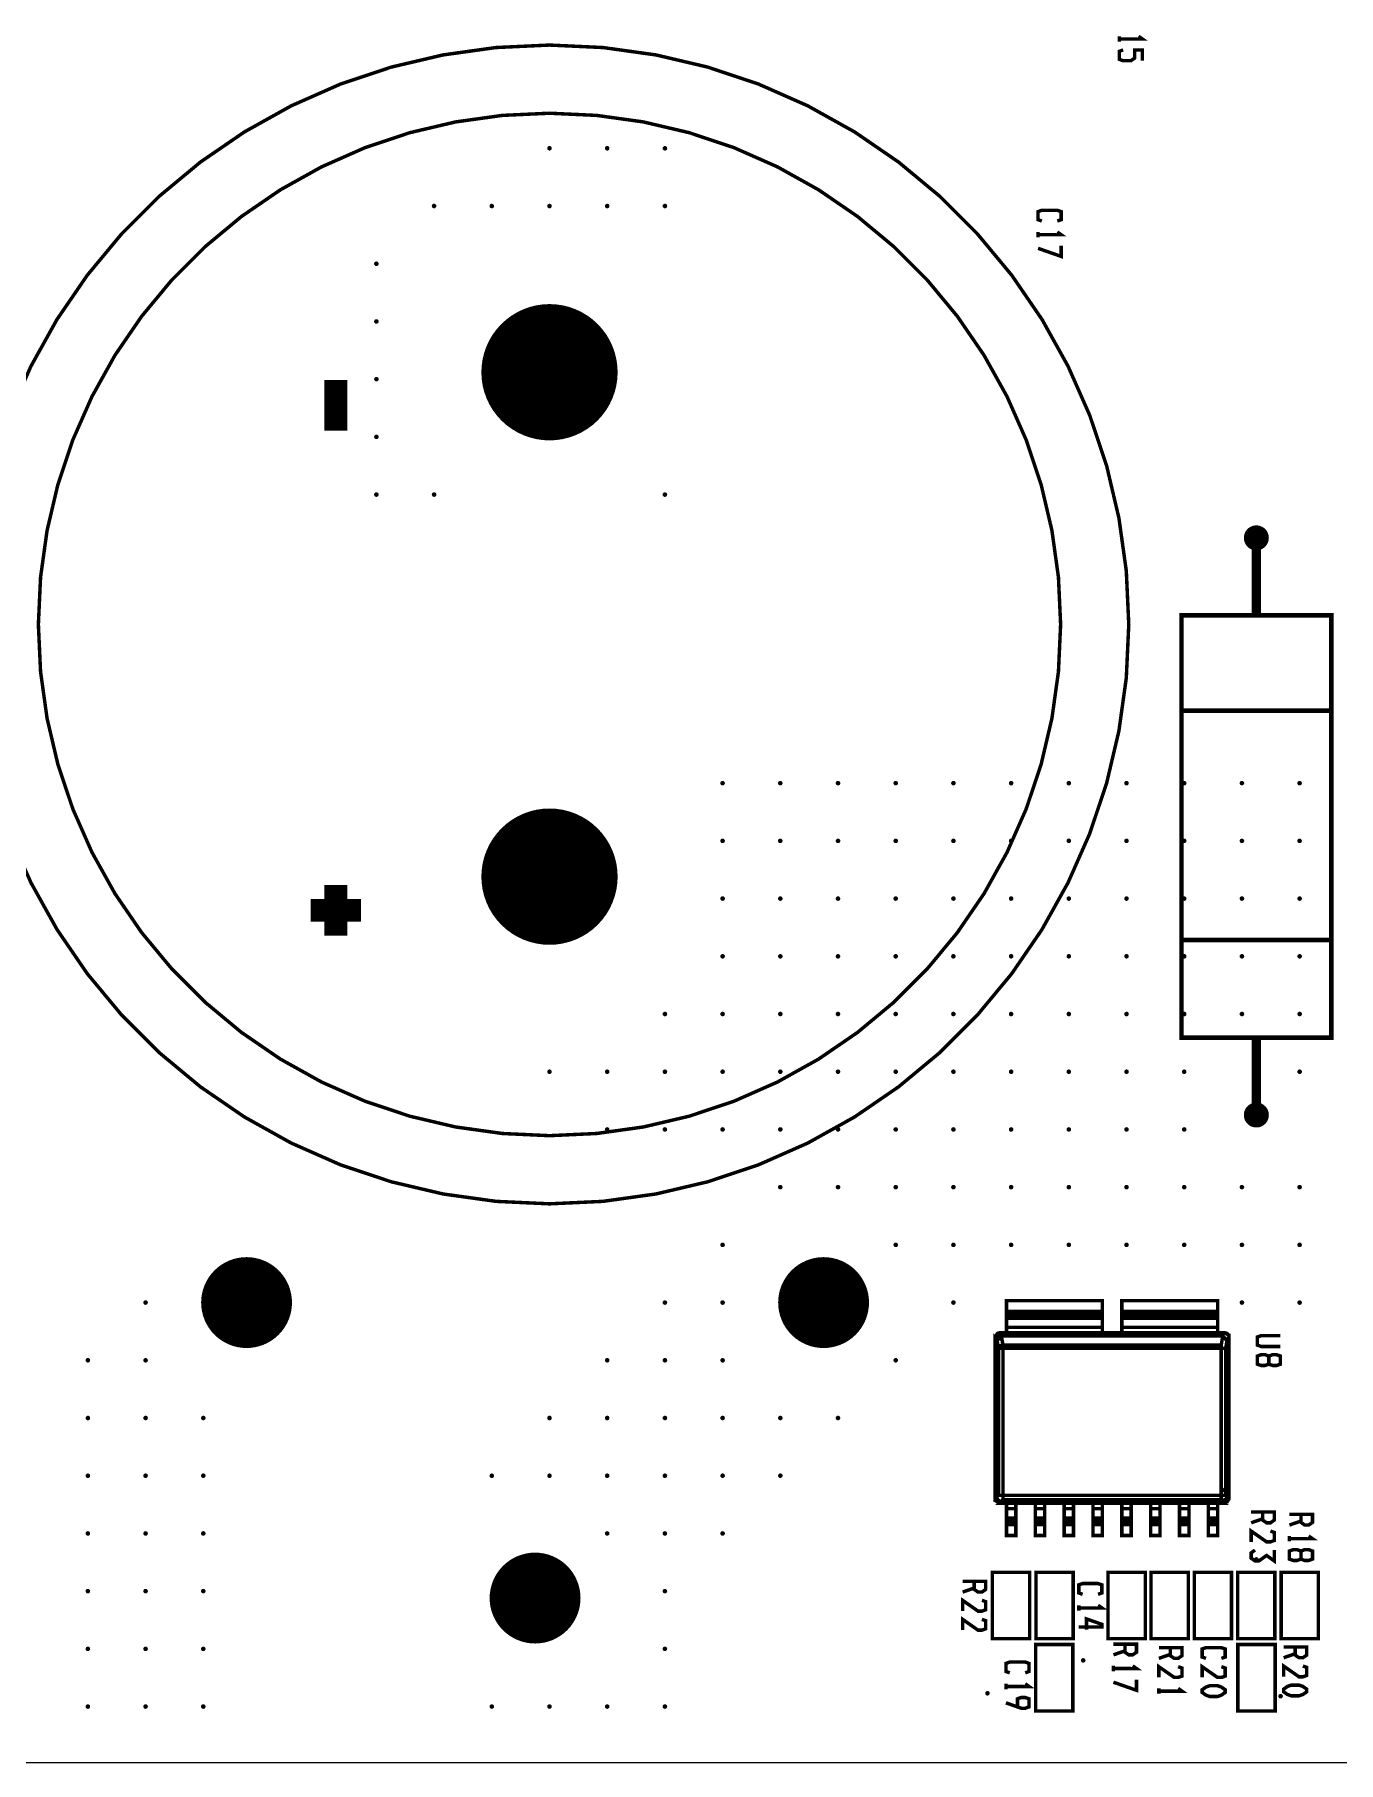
# Model space of a CAD drawing. Extents: x -16 to 352, y -5 to 215.
# Drawn here: x 43.4 to 100.8, y -5 to 71 of the extents above; entities that cross this region are included whole.
import ezdxf

# ---------------------------------------------------------------- set-up
doc = ezdxf.new("R2010")
doc.units = 0
doc.header["$MEASUREMENT"] = 0
doc.layers.get('0').update_dxf_attribs({"linetype": 'CONTINUOUS'})
for name, color, linetype in [('25-334-0_DRD', 7, 'CONTINUOUS'), ('25-334-0_SST', 12, 'CONTINUOUS'), ('THRUHOLE_TAP', 15, 'CONTINUOUS')]:
    doc.layers.add(name, color=color, linetype=linetype)

# ---------------------------------------------------------------- blocks, each defined once
blk = doc.blocks.new('ROUND_70')
at = {"const_width": 0.0762}
blk.add_lwpolyline([(-0.0381, 0, 1), (0.0381, 0, 1)], format="xyb", close=True, dxfattribs=at)
blk = doc.blocks.new('ROUND_75')
at = {"const_width": 0.10033}
blk.add_lwpolyline([(-0.050164, 0, 1), (0.050164, 0, 1)], format="xyb", close=True, dxfattribs=at)
blk = doc.blocks.new('ROUND_81')
at = {"const_width": 2.99974}
blk.add_lwpolyline([(-1.49987, 0, 1), (1.49987, 0, 1)], format="xyb", close=True, dxfattribs=at)
blk = doc.blocks.new('ROUND_82')
at = {"const_width": 2.00025}
blk.add_lwpolyline([(-1.000124, 0, 1), (1.000124, 0, 1)], format="xyb", close=True, dxfattribs=at)
blk = doc.blocks.new('ROUND_80')
at = {"const_width": 0.54991}
blk.add_lwpolyline([(-0.274954, 0, 1), (0.274954, 0, 1)], format="xyb", close=True, dxfattribs=at)

msp = doc.modelspace()

# ---------------------------------------------------------------- linework, layer by layer
at = {"layer": '25-334-0_DRD'}
msp.add_line((-15.99946, -4.99872), (155.00096, -4.99872), dxfattribs=at)
at = {"layer": '25-334-0_SST'}
for points, const_width in [([(91.1225, 70.73138), (91.1225, 70.97014)], 0.1524), ([(91.1225, 70.85076), (92.1385, 70.85076), (91.96831999999999, 70.97014)], 0.1524), ([(91.29268, 70.36816), (91.1225, 70.30974), (91.1225, 69.95414), (91.29268, 69.89318), (91.6305, 69.89318), (91.80068, 70.01256), (91.80068, 70.36816), (92.1385, 70.36816), (92.1385, 69.89318)], 0.1524), ([(87.71382, 62.8396), (87.54618, 62.89802), (87.54618, 63.25362), (87.71382, 63.31458000000001), (88.39200000000001, 63.31458000000001), (88.56218, 63.25362), (88.56218, 62.89802), (88.39200000000001, 62.8396)], 0.1524), ([(87.54618, 62.12078), (87.54618, 62.357)], 0.1524), ([(87.54618, 62.23761999999999), (88.56218, 62.23761999999999), (88.39200000000001, 62.357)], 0.1524), ([(87.54618, 61.63818000000001), (88.56218, 61.28258), (88.56218, 61.75501999999999)], 0.1524), ([(56.63438000000001, 55.83936), (56.63438000000001, 53.61686)], 1.00076), ([(97.155, 49.08296), (97.155, 45.58538)], 0.39878), ([(93.85808, 45.48632), (93.85808, 26.90368), (100.45192, 26.90368), (100.45192, 45.48632), (93.85808, 45.48632)], 0.20066), ([(93.85808, 41.29024), (100.45192, 41.29024)], 0.20066), ([(56.63438000000001, 33.61436), (56.63438000000001, 31.39186)], 1.00076), ([(55.5244, 32.50438), (57.74436, 32.50438)], 1.00076), ([(93.85808, 31.19882), (100.45192, 31.19882)], 0.20066), ([(97.155, 26.80462), (97.155, 23.30704)], 0.39878), ([(86.15426, 13.90904), (86.15426, 14.15288), (90.37574000000001, 14.15288), (90.37574000000001, 14.55674), (90.37574000000001, 14.69898), (86.15426, 14.69898), (86.15426, 14.8463), (86.15426, 15.32636), (90.37574000000001, 15.32636), (90.37574000000001, 14.8463), (90.37574000000001, 14.69898)], 0.1524), ([(91.23425999999999, 13.90904), (91.23425999999999, 14.15288), (95.45574, 14.15288), (95.45574, 14.55674), (95.45574, 14.69898), (91.23425999999999, 14.69898), (91.23425999999999, 14.8463), (91.23425999999999, 15.32636), (95.45574, 15.32636), (95.45574, 14.8463), (95.45574, 14.69898)], 0.1524), ([(90.37574000000001, 14.8463), (86.15426, 14.8463)], 0.1524), ([(86.15426, 14.69898), (86.15426, 14.55674)], 0.1524), ([(90.37574000000001, 14.55674), (86.15426, 14.55674), (86.15426, 14.15288)], 0.1524), ([(95.45574, 14.8463), (91.23425999999999, 14.8463)], 0.1524), ([(91.23425999999999, 14.69898), (91.23425999999999, 14.55674)], 0.1524), ([(95.45574, 14.55674), (91.23425999999999, 14.55674), (91.23425999999999, 14.15288)], 0.1524), ([(85.76056, 13.88872), (85.65388, 13.71346), (85.76056, 13.88618), (85.7631, 13.88872), (85.852, 13.90904), (85.85454, 13.90904), (95.75546, 13.90904), (95.758, 13.90904), (95.93072, 13.80236)], 0.1524), ([(85.73262, 13.63472), (85.65388, 13.71346), (85.65388, 13.71092), (85.65388, 6.609080000000001), (85.65388, 6.60654)], 0.1524), ([(95.67926, 13.77442), (95.60814, 13.37056), (86.00186, 13.37056), (86.00186, 13.22832), (85.80374, 13.22832), (85.73262, 13.63472)], 0.1524), ([(85.93074, 13.8303), (85.852, 13.90904)], 0.1524), ([(85.93074, 13.77442), (85.93074, 13.8303), (95.67926, 13.8303), (95.67926, 13.77442), (85.93074, 13.77442), (86.00186, 13.37056)], 0.1524), ([(90.37574000000001, 14.15288), (90.37574000000001, 13.90904)], 0.1524), ([(91.64574, 5.4737), (91.64574, 4.9911), (91.23425999999999, 4.9911), (91.23425999999999, 5.4737), (91.64574, 5.4737), (91.64574, 5.62102), (91.64574, 5.76326), (91.23425999999999, 5.76326), (91.23425999999999, 6.16712), (91.23425999999999, 6.41096), (91.64574, 6.41096), (95.75546, 6.41096), (95.758, 6.41096), (95.60814, 6.56082), (95.60814, 6.7564), (95.60814, 13.22832), (95.80372, 13.22832), (95.87484, 13.63472), (95.95358, 13.71346), (95.95358, 13.71092)], 0.1524), ([(95.45574, 14.15288), (95.45574, 13.90904)], 0.1524), ([(95.758, 13.90904), (95.67926, 13.8303)], 0.1524), ([(95.95358, 13.71346), (95.95358, 13.71092), (95.95358, 6.609080000000001), (95.95358, 6.60654), (95.8469, 6.43128)], 0.1524), ([(98.21418, 13.3096), (97.36582, 13.3096), (97.19818000000001, 13.36802), (97.19818000000001, 13.72362), (97.36582, 13.78458), (98.21418, 13.78458)], 0.1524), ([(85.80374, 13.22832), (85.80374, 6.7564), (85.65388, 6.60654), (85.67674, 6.52018), (85.6742, 6.51764), (85.852, 6.41096), (85.67674, 6.51764)], 0.1524), ([(95.80372, 13.22832), (95.80372, 6.7564), (95.60814, 6.7564), (86.00186, 6.7564), (86.00186, 13.22832), (95.60814, 13.22832), (95.60814, 13.37056)], 0.1524), ([(97.70618, 12.52982), (97.87382, 12.4714), (98.044, 12.4714), (98.21418, 12.52982), (98.21418, 12.88542), (98.044, 12.94638), (97.87382, 12.94638), (97.70618, 12.88542), (97.70618, 12.52982), (97.536, 12.4714), (97.36582, 12.4714), (97.19818000000001, 12.52982), (97.19818000000001, 12.88542), (97.36582, 12.94638), (97.536, 12.94638), (97.70618, 12.88542)], 0.1524), ([(86.00186, 6.56082), (85.852, 6.41096), (85.85454, 6.41096), (86.15426, 6.41096)], 0.1524), ([(95.60814, 6.56082), (86.00186, 6.56082), (86.00186, 6.7564), (85.80374, 6.7564)], 0.1524), ([(91.23425999999999, 6.41096), (90.37574000000001, 6.41096), (89.96426, 6.41096), (89.10574, 6.41096), (88.69426, 6.41096), (87.83574, 6.41096), (87.42426, 6.41096), (86.56574, 6.41096), (86.15426, 6.41096), (86.15426, 6.16712), (86.15426, 5.76326), (86.56574, 5.76326), (86.56574, 5.62102), (86.56574, 5.4737), (86.15426, 5.4737), (86.15426, 4.9911), (86.56574, 4.9911), (86.56574, 5.4737)], 0.1524), ([(86.15426, 6.16712), (86.56574, 6.16712), (86.56574, 5.76326)], 0.1524), ([(86.56574, 6.16712), (86.56574, 6.41096)], 0.1524), ([(87.83574, 6.41096), (87.83574, 6.16712), (87.42426, 6.16712), (87.42426, 5.76326), (87.42426, 5.62102), (87.83574, 5.62102), (87.83574, 5.4737), (87.83574, 4.9911), (87.42426, 4.9911), (87.42426, 5.4737), (87.42426, 5.62102)], 0.1524), ([(87.42426, 6.16712), (87.42426, 6.41096)], 0.1524), ([(87.42426, 5.76326), (87.83574, 5.76326), (87.83574, 6.16712)], 0.1524), ([(89.10574, 6.41096), (89.10574, 6.16712), (88.69426, 6.16712), (88.69426, 5.76326), (88.69426, 5.62102), (89.10574, 5.62102), (89.10574, 5.4737), (89.10574, 4.9911), (88.69426, 4.9911), (88.69426, 5.4737), (88.69426, 5.62102)], 0.1524), ([(88.69426, 6.16712), (88.69426, 6.41096)], 0.1524), ([(88.69426, 5.76326), (89.10574, 5.76326), (89.10574, 6.16712)], 0.1524), ([(90.37574000000001, 6.41096), (90.37574000000001, 6.16712), (89.96426, 6.16712), (89.96426, 5.76326), (89.96426, 5.62102), (90.37574000000001, 5.62102), (90.37574000000001, 5.4737), (90.37574000000001, 4.9911), (89.96426, 4.9911), (89.96426, 5.4737), (89.96426, 5.62102)], 0.1524), ([(89.96426, 6.16712), (89.96426, 6.41096)], 0.1524), ([(89.96426, 5.76326), (90.37574000000001, 5.76326), (90.37574000000001, 6.16712)], 0.1524), ([(91.23425999999999, 6.16712), (91.64574, 6.16712), (91.64574, 5.76326)], 0.1524), ([(91.64574, 6.16712), (91.64574, 6.41096)], 0.1524), ([(92.91574, 6.41096), (92.91574, 6.16712), (92.50426, 6.16712), (92.50426, 5.76326), (92.50426, 5.62102), (92.91574, 5.62102), (92.91574, 5.4737), (92.91574, 4.9911), (92.50426, 4.9911), (92.50426, 5.4737), (92.50426, 5.62102)], 0.1524), ([(92.50426, 6.16712), (92.50426, 6.41096)], 0.1524), ([(92.50426, 5.76326), (92.91574, 5.76326), (92.91574, 6.16712)], 0.1524), ([(94.18574, 6.41096), (94.18574, 6.16712), (93.77426, 6.16712), (93.77426, 5.76326), (93.77426, 5.62102), (94.18574, 5.62102), (94.18574, 5.4737), (94.18574, 4.9911), (93.77426, 4.9911), (93.77426, 5.4737), (93.77426, 5.62102)], 0.1524), ([(93.77426, 6.16712), (93.77426, 6.41096)], 0.1524), ([(93.77426, 5.76326), (94.18574, 5.76326), (94.18574, 6.16712)], 0.1524), ([(95.45574, 6.41096), (95.45574, 6.16712), (95.04426, 6.16712), (95.04426, 5.76326), (95.04426, 5.62102), (95.45574, 5.62102), (95.45574, 5.4737), (95.45574, 4.9911), (95.04426, 4.9911), (95.04426, 5.4737), (95.04426, 5.62102)], 0.1524), ([(95.04426, 6.16712), (95.04426, 6.41096)], 0.1524), ([(95.04426, 5.76326), (95.45574, 5.76326), (95.45574, 6.16712)], 0.1524), ([(95.80372, 6.7564), (95.95358, 6.60654)], 0.1524), ([(97.4344, 6.02234), (97.4344, 5.66674), (97.60458, 5.54736), (97.77476, 5.54736), (97.9424, 5.66674), (97.9424, 6.02234), (96.9264, 6.02234)], 0.1524), ([(86.15426, 5.62102), (86.15426, 5.76326)], 0.1524), ([(86.56574, 5.62102), (86.15426, 5.62102), (86.15426, 5.4737)], 0.1524), ([(87.42426, 5.4737), (87.83574, 5.4737)], 0.1524), ([(87.83574, 5.62102), (87.83574, 5.76326)], 0.1524), ([(88.69426, 5.4737), (89.10574, 5.4737)], 0.1524), ([(89.10574, 5.62102), (89.10574, 5.76326)], 0.1524), ([(89.96426, 5.4737), (90.37574000000001, 5.4737)], 0.1524), ([(90.37574000000001, 5.62102), (90.37574000000001, 5.76326)], 0.1524), ([(91.23425999999999, 5.62102), (91.23425999999999, 5.76326)], 0.1524), ([(91.64574, 5.62102), (91.23425999999999, 5.62102), (91.23425999999999, 5.4737)], 0.1524), ([(92.50426, 5.4737), (92.91574, 5.4737)], 0.1524), ([(92.91574, 5.62102), (92.91574, 5.76326)], 0.1524), ([(93.77426, 5.4737), (94.18574, 5.4737)], 0.1524), ([(94.18574, 5.62102), (94.18574, 5.76326)], 0.1524), ([(95.04426, 5.4737), (95.45574, 5.4737)], 0.1524), ([(95.45574, 5.62102), (95.45574, 5.76326)], 0.1524), ([(97.4344, 5.72516), (96.9264, 5.54736)], 0.1524), ([(96.9264, 4.70916), (96.9264, 5.18414), (97.60458, 4.70916), (97.77476, 4.70916), (97.9424, 4.770119999999999), (97.9424, 5.125719999999999), (97.77476, 5.18414)], 0.1524), ([(99.11842, 5.92328), (99.11842, 5.56768), (99.28605999999999, 5.4483), (99.45624000000001, 5.4483), (99.62642, 5.56768), (99.62642, 5.92328), (98.61041999999999, 5.92328)], 0.1524), ([(99.11842, 5.6261), (98.61041999999999, 5.4483)], 0.1524), ([(98.61041999999999, 4.729480000000001), (98.61041999999999, 4.9657)], 0.1524), ([(98.61041999999999, 4.84886), (99.62642, 4.84886), (99.45624000000001, 4.9657)], 0.1524), ([(97.09658, 4.345940000000001), (96.9264, 4.22656), (96.9264, 3.99034), (97.09658, 3.87096), (97.26675999999999, 3.87096), (97.60458, 4.109719999999999), (97.9424, 3.87096), (97.9424, 4.345940000000001)], 0.1524), ([(99.11842, 3.9497), (99.28605999999999, 3.89128), (99.45624000000001, 3.89128), (99.62642, 3.9497), (99.62642, 4.3053), (99.45624000000001, 4.36626), (99.28605999999999, 4.36626), (99.11842, 4.3053), (99.11842, 3.9497), (98.94824, 3.89128), (98.77806, 3.89128), (98.61041999999999, 3.9497), (98.61041999999999, 4.3053), (98.77806, 4.36626), (98.94824, 4.36626), (99.11842, 4.3053)], 0.1524), ([(84.7344, 2.97434), (84.7344, 2.61874), (84.90458000000001, 2.49936), (85.07476, 2.49936), (85.2424, 2.61874), (85.2424, 2.97434), (84.2264, 2.97434)], 0.1524), ([(85.5345, 3.3655), (85.5345, 0.4445), (87.1728, 0.4445), (87.1728, 3.3655), (85.5345, 3.3655)], 0.1524), ([(89.0905, 0.4445), (89.0905, 3.3655), (87.4522, 3.3655), (87.4522, 0.4445), (89.0905, 0.4445)], 0.1524), ([(92.2655, 0.4445), (92.2655, 3.3655), (90.6272, 3.3655), (90.6272, 0.4445), (92.2655, 0.4445)], 0.1524), ([(92.5195, 3.3655), (92.5195, 0.4445), (94.1578, 0.4445), (94.1578, 3.3655), (92.5195, 3.3655)], 0.1524), ([(94.4245, 3.3655), (94.4245, 0.4445), (96.0628, 0.4445), (96.0628, 3.3655), (94.4245, 3.3655)], 0.1524), ([(96.3295, 3.3655), (96.3295, 0.4445), (97.9678, 0.4445), (97.9678, 3.3655), (96.3295, 3.3655)], 0.1524), ([(99.8855, 0.4445), (99.8855, 3.3655), (98.2472, 3.3655), (98.2472, 0.4445), (99.8855, 0.4445)], 0.1524), ([(84.7344, 2.67716), (84.2264, 2.49936)], 0.1524), ([(84.2264, 1.66116), (84.2264, 2.13614), (84.90458000000001, 1.66116), (85.07476, 1.66116), (85.2424, 1.72212), (85.2424, 2.07772), (85.07476, 2.13614)], 0.1524), ([(89.50706, 2.4003), (89.33941999999999, 2.46126), (89.33941999999999, 2.81686), (89.50706, 2.87528), (90.18524000000001, 2.87528), (90.35542, 2.81686), (90.35542, 2.46126), (90.18524000000001, 2.4003)], 0.1524), ([(89.33941999999999, 1.68148), (89.33941999999999, 1.9177)], 0.1524), ([(89.33941999999999, 1.80086), (90.35542, 1.80086), (90.18524000000001, 1.9177)], 0.1524), ([(84.2264, 0.82296), (84.2264, 1.29794), (84.90458000000001, 0.82296), (85.07476, 0.82296), (85.2424, 0.88392), (85.2424, 1.23952), (85.07476, 1.29794)], 0.1524), ([(89.67724, 0.8432799999999999), (89.67724, 1.31826), (90.35542, 1.0795), (90.35542, 0.9626600000000001), (89.33941999999999, 0.9626600000000001)], 0.1524), ([(87.4395, 0.1905), (87.4395, -2.7305), (89.0778, -2.7305), (89.0778, 0.1905), (87.4395, 0.1905)], 0.1524), ([(91.37142, 0.20828), (91.37142, -0.14732), (91.53905999999999, -0.26416), (91.70924000000001, -0.26416), (91.87942, -0.14732), (91.87942, 0.20828), (90.86341999999999, 0.20828)], 0.1524), ([(93.3704, 0.05334), (93.3704, -0.30226), (93.54058, -0.4191), (93.71076, -0.4191), (93.8784, -0.30226), (93.8784, 0.05334), (92.8624, 0.05334)], 0.1524), ([(94.93758000000001, -0.4191), (94.7674, -0.36068), (94.7674, -0.005079999999999999), (94.93758000000001, 0.05334), (95.61576, 0.05334), (95.7834, -0.005079999999999999), (95.7834, -0.36068), (95.61576, -0.4191)], 0.1524), ([(97.9805, -2.7305), (97.9805, 0.1905), (96.3422, 0.1905), (96.3422, -2.7305), (97.9805, -2.7305)], 0.1524), ([(98.86442, 0.08127999999999999), (98.86442, -0.27432), (99.03206, -0.39116), (99.20224, -0.39116), (99.37241999999999, -0.27432), (99.37241999999999, 0.08127999999999999), (98.35642, 0.08127999999999999)], 0.1524), ([(86.30158, -1.0541), (86.1314, -0.9956799999999999), (86.1314, -0.64008), (86.30158, -0.5816600000000001), (86.97976, -0.5816600000000001), (87.1474, -0.64008), (87.1474, -0.9956799999999999), (86.97976, -1.0541)], 0.1524), ([(91.37142, -0.08636), (90.86341999999999, -0.26416)], 0.1524), ([(90.86341999999999, -0.9855200000000001), (90.86341999999999, -0.7467600000000001)], 0.1524), ([(90.86341999999999, -0.8661399999999999), (91.87942, -0.8661399999999999), (91.70924000000001, -0.7467600000000001)], 0.1524), ([(93.3704, -0.2413), (92.8624, -0.4191)], 0.1524), ([(92.8624, -1.2573), (92.8624, -0.78486), (93.54058, -1.2573), (93.71076, -1.2573), (93.8784, -1.19888), (93.8784, -0.8432799999999999), (93.71076, -0.78486)], 0.1524), ([(94.7674, -1.2573), (94.7674, -0.78486), (95.44558, -1.2573), (95.61576, -1.2573), (95.7834, -1.19888), (95.7834, -0.8432799999999999), (95.61576, -0.78486)], 0.1524), ([(98.86442, -0.21336), (98.35642, -0.39116)], 0.1524), ([(98.35642, -1.22936), (98.35642, -0.75692), (99.03206, -1.22936), (99.20224, -1.22936), (99.37241999999999, -1.17094), (99.37241999999999, -0.81534), (99.20224, -0.75692)], 0.1524), ([(86.1314, -1.77546), (86.1314, -1.5367)], 0.1524), ([(86.1314, -1.65608), (87.1474, -1.65608), (86.97976, -1.5367)], 0.1524), ([(90.86341999999999, -1.46812), (91.87942, -1.82372), (91.87942, -1.34874)], 0.1524), ([(98.35642, -1.77292), (98.52405999999999, -1.65354), (98.69424000000001, -1.59512), (99.03206, -1.59512), (99.20224, -1.65354), (99.37241999999999, -1.77292), (99.37241999999999, -1.88976), (99.20224, -2.00914), (99.03206, -2.06756), (98.69424000000001, -2.06756), (98.52405999999999, -2.00914), (98.35642, -1.88976), (98.35642, -1.77292)], 0.1524), ([(86.6394, -2.5527), (86.6394, -2.1971), (86.80958000000001, -2.13868), (86.97976, -2.13868), (87.1474, -2.1971), (87.1474, -2.5527), (86.97976, -2.61366), (86.80958000000001, -2.61366), (86.1314, -2.3749)], 0.1524), ([(92.8624, -1.97866), (92.8624, -1.7399)], 0.1524), ([(92.8624, -1.85928), (93.8784, -1.85928), (93.71076, -1.7399)], 0.1524), ([(94.7674, -1.80086), (94.93758000000001, -1.68148), (95.10776, -1.62306), (95.44558, -1.62306), (95.61576, -1.68148), (95.7834, -1.80086), (95.7834, -1.9177), (95.61576, -2.03708), (95.44558, -2.0955), (95.10776, -2.0955), (94.93758000000001, -2.03708), (94.7674, -1.9177), (94.7674, -1.80086)], 0.1524)]:
    msp.add_lwpolyline(points, dxfattribs=dict(at, const_width=const_width))
at = {"layer": '25-334-0_SST', "const_width": 0.1524}
for points in [[(66.04, 70.58406, 0.4142136), (40.54094, 45.085)], [(91.53905999999999, 45.085, 0.4142136), (66.04, 70.58406)], [(66.04, 67.58431999999999, 0.4142136), (43.54068, 45.085)], [(88.53931999999999, 45.085, 0.4142136), (66.04, 67.58431999999999)], [(40.54094, 45.085, 0.4142136), (66.04, 19.58594)], [(43.54068, 45.085, 0.4142136), (66.04, 22.58568)], [(66.04, 19.58594, 0.4142136), (91.53905999999999, 45.085)], [(66.04, 22.58568, 0.4142136), (88.53931999999999, 45.085)], [(85.93074, 13.77442, 0.3196602), (85.73262, 13.63472)], [(86.00186, 13.75918, 0.3925712), (85.80374, 13.5636)], [(95.80372, 13.5636, 0.3924235), (95.60814, 13.75918)], [(95.95358, 13.71092, 0.4104635999999999), (95.758, 13.90904)], [(95.95358, 13.71346, 0.4142136), (95.758, 13.90904)], [(86.00186, 13.37056, 0.3228256), (85.80374, 13.22832)], [(95.6056, 6.949439999999999, 0.3228256), (95.80372, 7.09168)], [(85.73262, 6.685280000000001, 0.3925685), (85.93074, 6.4897)], [(95.67926, 6.4897, 0.3924235), (95.87484, 6.685280000000001)], [(95.67926, 6.54304, 0.3185784), (95.87484, 6.685280000000001)]]:
    msp.add_lwpolyline(points, format="xyb", dxfattribs=at)

# ---------------------------------------------------------------- block references
at = {"layer": '25-334-0_SST'}
for p in [(85.93074, 13.77442), (95.758, 13.90904)]:
    msp.add_blockref('ROUND_70', p, dxfattribs=at)
at = {"layer": 'THRUHOLE_TAP'}
for name, p in [('ROUND_75', (66.04, 66.04)), ('ROUND_75', (68.58, 66.04)), ('ROUND_75', (71.12, 66.04)), ('ROUND_75', (60.96, 63.5)), ('ROUND_75', (63.5, 63.5)), ('ROUND_75', (66.04, 63.5)), ('ROUND_75', (68.58, 63.5)), ('ROUND_75', (71.12, 63.5)), ('ROUND_75', (58.42, 60.96)), ('ROUND_81', (66.04, 56.1848)), ('ROUND_75', (58.42, 58.42)), ('ROUND_75', (58.42, 55.88)), ('ROUND_75', (58.42, 53.34)), ('ROUND_75', (58.42, 50.8)), ('ROUND_75', (60.96, 50.8)), ('ROUND_75', (71.12, 50.8)), ('ROUND_80', (97.155, 48.895)), ('ROUND_75', (73.66, 38.1)), ('ROUND_75', (76.2, 38.1)), ('ROUND_75', (78.74, 38.1)), ('ROUND_75', (81.28, 38.1)), ('ROUND_75', (83.82, 38.1)), ('ROUND_75', (86.36, 38.1)), ('ROUND_75', (88.9, 38.1)), ('ROUND_75', (91.44, 38.1)), ('ROUND_75', (93.98, 38.1)), ('ROUND_75', (96.52, 38.1)), ('ROUND_75', (99.06, 38.1)), ('ROUND_81', (66.04, 33.9852)), ('ROUND_75', (73.66, 35.56)), ('ROUND_75', (76.2, 35.56)), ('ROUND_75', (78.74, 35.56)), ('ROUND_75', (81.28, 35.56)), ('ROUND_75', (83.82, 35.56)), ('ROUND_75', (86.36, 35.56)), ('ROUND_75', (88.9, 35.56)), ('ROUND_75', (91.44, 35.56)), ('ROUND_75', (93.98, 35.56)), ('ROUND_75', (96.52, 35.56)), ('ROUND_75', (99.06, 35.56)), ('ROUND_75', (73.66, 33.02)), ('ROUND_75', (76.2, 33.02)), ('ROUND_75', (78.74, 33.02)), ('ROUND_75', (81.28, 33.02)), ('ROUND_75', (83.82, 33.02)), ('ROUND_75', (86.36, 33.02)), ('ROUND_75', (88.9, 33.02)), ('ROUND_75', (91.44, 33.02)), ('ROUND_75', (93.98, 33.02)), ('ROUND_75', (96.52, 33.02)), ('ROUND_75', (99.06, 33.02)), ('ROUND_75', (73.66, 30.48)), ('ROUND_75', (76.2, 30.48)), ('ROUND_75', (78.74, 30.48)), ('ROUND_75', (81.28, 30.48)), ('ROUND_75', (83.82, 30.48)), ('ROUND_75', (86.36, 30.48)), ('ROUND_75', (88.9, 30.48)), ('ROUND_75', (91.44, 30.48)), ('ROUND_75', (93.98, 30.48)), ('ROUND_75', (96.52, 30.48)), ('ROUND_75', (99.06, 30.48)), ('ROUND_75', (71.12, 27.94)), ('ROUND_75', (73.66, 27.94)), ('ROUND_75', (76.2, 27.94)), ('ROUND_75', (78.74, 27.94)), ('ROUND_75', (81.28, 27.94)), ('ROUND_75', (83.82, 27.94)), ('ROUND_75', (86.36, 27.94)), ('ROUND_75', (88.9, 27.94)), ('ROUND_75', (91.44, 27.94)), ('ROUND_75', (93.98, 27.94)), ('ROUND_75', (96.52, 27.94)), ('ROUND_75', (99.06, 27.94)), ('ROUND_75', (66.04, 25.4)), ('ROUND_75', (68.58, 25.4)), ('ROUND_75', (71.12, 25.4)), ('ROUND_75', (73.66, 25.4)), ('ROUND_75', (76.2, 25.4)), ('ROUND_75', (78.74, 25.4)), ('ROUND_75', (81.28, 25.4)), ('ROUND_75', (83.82, 25.4)), ('ROUND_75', (86.36, 25.4)), ('ROUND_75', (88.9, 25.4)), ('ROUND_75', (91.44, 25.4)), ('ROUND_75', (93.98, 25.4)), ('ROUND_75', (99.06, 25.4)), ('ROUND_80', (97.155, 23.495)), ('ROUND_75', (68.58, 22.86)), ('ROUND_75', (71.12, 22.86)), ('ROUND_75', (73.66, 22.86)), ('ROUND_75', (76.2, 22.86)), ('ROUND_75', (78.74, 22.86)), ('ROUND_75', (81.28, 22.86)), ('ROUND_75', (83.82, 22.86)), ('ROUND_75', (86.36, 22.86)), ('ROUND_75', (88.9, 22.86)), ('ROUND_75', (91.44, 22.86)), ('ROUND_75', (93.98, 22.86)), ('ROUND_75', (76.2, 20.32)), ('ROUND_75', (78.74, 20.32)), ('ROUND_75', (81.28, 20.32)), ('ROUND_75', (83.82, 20.32)), ('ROUND_75', (86.36, 20.32)), ('ROUND_75', (88.9, 20.32)), ('ROUND_75', (91.44, 20.32)), ('ROUND_75', (93.98, 20.32)), ('ROUND_75', (96.52, 20.32)), ('ROUND_75', (99.06, 20.32)), ('ROUND_75', (73.66, 17.78)), ('ROUND_75', (81.28, 17.78)), ('ROUND_75', (83.82, 17.78)), ('ROUND_75', (86.36, 17.78)), ('ROUND_75', (88.9, 17.78)), ('ROUND_75', (91.44, 17.78)), ('ROUND_75', (93.98, 17.78)), ('ROUND_75', (96.52, 17.78)), ('ROUND_75', (99.06, 17.78)), ('ROUND_82', (52.705, 15.24)), ('ROUND_82', (78.105, 15.24)), ('ROUND_75', (48.26, 15.24)), ('ROUND_75', (71.12, 15.24)), ('ROUND_75', (73.66, 15.24)), ('ROUND_75', (83.82, 15.24)), ('ROUND_75', (96.52, 15.24)), ('ROUND_75', (99.06, 15.24)), ('ROUND_75', (45.72, 12.7)), ('ROUND_75', (48.26, 12.7)), ('ROUND_75', (68.58, 12.7)), ('ROUND_75', (71.12, 12.7)), ('ROUND_75', (73.66, 12.7)), ('ROUND_75', (81.28, 12.7)), ('ROUND_75', (45.72, 10.16)), ('ROUND_75', (48.26, 10.16)), ('ROUND_75', (50.8, 10.16)), ('ROUND_75', (66.04, 10.16)), ('ROUND_75', (68.58, 10.16)), ('ROUND_75', (71.12, 10.16)), ('ROUND_75', (73.66, 10.16)), ('ROUND_75', (76.2, 10.16)), ('ROUND_75', (78.74, 10.16)), ('ROUND_75', (45.72, 7.62)), ('ROUND_75', (48.26, 7.62)), ('ROUND_75', (50.8, 7.62)), ('ROUND_75', (63.5, 7.62)), ('ROUND_75', (66.04, 7.62)), ('ROUND_75', (68.58, 7.62)), ('ROUND_75', (71.12, 7.62)), ('ROUND_75', (73.66, 7.62)), ('ROUND_75', (76.2, 7.62)), ('ROUND_75', (45.72, 5.08)), ('ROUND_75', (48.26, 5.08)), ('ROUND_75', (50.8, 5.08)), ('ROUND_75', (68.58, 5.08)), ('ROUND_75', (71.12, 5.08)), ('ROUND_75', (73.66, 5.08)), ('ROUND_82', (65.405, 2.2352)), ('ROUND_75', (97.155, 3.937)), ('ROUND_75', (45.72, 2.54)), ('ROUND_75', (48.26, 2.54)), ('ROUND_75', (50.8, 2.54)), ('ROUND_75', (71.12, 2.54)), ('ROUND_75', (45.72, 0)), ('ROUND_75', (48.26, 0)), ('ROUND_75', (50.8, 0)), ('ROUND_75', (71.12, 0)), ('ROUND_75', (89.535, -0.508)), ('ROUND_75', (85.3186, -1.9558)), ('ROUND_75', (98.2218, -2.0828)), ('ROUND_75', (45.72, -2.54)), ('ROUND_75', (48.26, -2.54)), ('ROUND_75', (50.8, -2.54)), ('ROUND_75', (63.5, -2.54)), ('ROUND_75', (66.04, -2.54)), ('ROUND_75', (68.58, -2.54)), ('ROUND_75', (71.12, -2.54))]:
    msp.add_blockref(name, p, dxfattribs=at)

doc.saveas('drawing.dxf')
